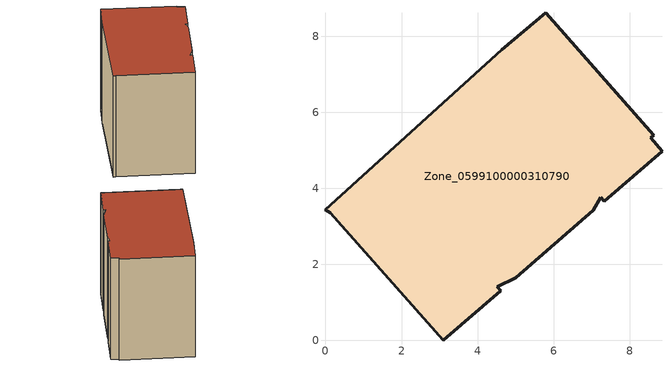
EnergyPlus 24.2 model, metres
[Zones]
Zone_0599100000310790
 floor ground (C_G): 8.55,5.33 8.85,4.98 7.33,3.66 7.24,3.77 7.04,3.42 5,1.65 4.52,1.41 4.6,1.31 3.09,0 0.12,3.36 0,3.44 4.64,7.64 5.8,8.62 8.63,5.39 z0
 wall outside (C_F): 0,3.44 0.12,3.36 3.09,0 4.6,1.31 4.52,1.41 5,1.65 7.04,3.42 7.24,3.77 7.33,3.66 8.85,4.98 8.55,5.33 8.63,5.39 5.8,8.62 4.64,7.64 0,3.44 z0:6.48
 roof outside (C_R): 8.85,4.98 8.55,5.33 8.63,5.39 5.8,8.62 4.64,7.64 0,3.44 0.12,3.36 3.09,0 4.6,1.31 4.52,1.41 5,1.65 7.04,3.42 7.24,3.77 7.33,3.66 z6.48
[BUILDING]
Pand.0599100000310790: North Axis=0; Terrain=City; Loads Convergence Tolerance Value=0.04; Temperature Convergence Tolerance Value=0.4; Solar Distribution=FullExterior; Maximum Number of Warmup Days=25; Minimum Number of Warmup Days=1
[Site:Location]
Rotterdam.The.Hague.AP_ZH_NLD Design_Conditions: Latitude=51.96; Longitude=4.45; Time Zone=1; Elevation=-4.5
[SITE:GROUNDTEMPERATURE:BUILDINGSURFACE]
18, 18, 18, 18, 18, 18, 18, 18, 18, 18, 18, 18
[MATERIAL] Thermal Absorptance=0.9; Solar Absorptance=0.7; Visible Absorptance=0.7
Name | Roughness | Thickness | Conductivity | Density | Specific Heat
G.TC.1946 | MediumSmooth | 0.15 | 1 | 540 | 1210
F.TC.1946 | Rough | 0.3 | 0.857143 | 1920 | 840
R.TC.1946 | MediumRough | 0.2 | 0.909091 | 1500 | 1000
[CONSTRUCTION]
C_G: G.TC.1946
C_F: F.TC.1946
C_R: R.TC.1946
[ZONE]
Zone_0599100000310790: Type=1; Multiplier=1; Ceiling Height=Autocalculate; Volume=Autocalculate; Floor Area=autocalculate; Part of Total Floor Area=Yes
[ZONEINFILTRATION:DESIGNFLOWRATE]
Infil_Zone_0599100000310790: Zone or ZoneList or Space or SpaceList=Zone_0599100000310790; Schedule=AlwaysOn; Design Flow Rate Calculation Method=Flow/Area; Flow Rate per Floor Area=0.003; Constant Term Coefficient=1; Temperature Term Coefficient=0; Velocity Term Coefficient=0; Velocity Squared Term Coefficient=0
[HVACTEMPLATE:ZONE:IDEALLOADSAIRSYSTEM]
Zone_0599100000310790: Maximum Heating Supply Air Temperature=50; Minimum Cooling Supply Air Temperature=13; Maximum Heating Supply Air Humidity Ratio=0.0156; Minimum Cooling Supply Air Humidity Ratio=0.0077; Heating Limit=NoLimit; Cooling Limit=NoLimit; Dehumidification Control Type=ConstantSensibleHeatRatio; Cooling Sensible Heat Ratio=0.7; Dehumidification Setpoint=60; Humidification Control Type=None; Humidification Setpoint=30; Outdoor Air Method=None; Outdoor Air Flow Rate per Person=0.00944; Outdoor Air Flow Rate per Zone Floor Area=0; Outdoor Air Flow Rate per Zone=0; Demand Controlled Ventilation Type=None; Outdoor Air Economizer Type=NoEconomizer; Heat Recovery Type=None; Sensible Heat Recovery Effectiveness=0.7; Latent Heat Recovery Effectiveness=0.65
[ZONECONTROL:THERMOSTAT]
ThermostatControl_Zone_0599100000310790: Zone or ZoneList=Zone_0599100000310790; Control Type Schedule=DualSetpointControlType; Control 1=Thermostat_Zone_0599100000310790; Temperature Difference Between Cutout And Setpoint=0
[THERMOSTATSETPOINT:DUALSETPOINT]
Thermostat_Zone_0599100000310790: Heating Setpoint Temperature Schedule=HeatingSetpoint_Zone_0599100000310790; Cooling Setpoint Temperature Schedule=CoolingSetpoint_Zone_0599100000310790
[SCHEDULE:COMPACT]
HeatingSetpoint_Zone_0599100000310790: Through: 12/31, For: AllDays, Until: 24:00, 21
CoolingSetpoint_Zone_0599100000310790: Through: 12/31, For: AllDays, Until: 24:00, 24
DualSetpointControlType: Through: 12/31, For: AllDays, Until: 24:00, 4
AlwaysOn: Through: 12/31, For: AllDays, Until: 24:00, 1
